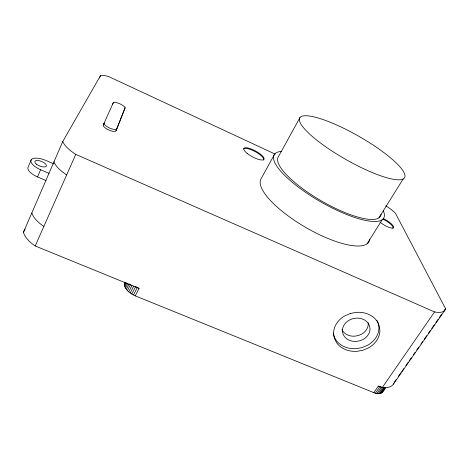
<?xml version="1.0" encoding="UTF-8"?>
<svg xmlns="http://www.w3.org/2000/svg" width="469" height="469" viewBox="0 0 469 469"><rect width="100%" height="100%" fill="white"/><g stroke="black" fill="none" stroke-linecap="round" stroke-linejoin="round"><path stroke-width="0.7" d="M385.313 387.804C382.985 393.62 379.198 395.009 373.84 392.653L135.242 295.851C130.159 293.412 122.86 288.763 124.731 282.139M382.042 392.53L382.675 390.917M113.486 102.306L103.297 124.971A6.994 2.333 24.5 0 0 108.761 130.013A6.994 2.333 24.5 0 0 116.042 130.722L125.159 107.665A6.982 2.128 24.8 0 0 119.824 103.796A6.982 2.128 24.8 0 0 113.486 102.312L112.671 104.118M116.042 130.722L125.159 107.665M31.206 159.8L28.21 166.923A13.185 5.405 21.8 0 0 37.538 176.913L45.921 180.501M37.538 176.913L40.604 169.737A13.238 5.306 22 0 1 31.159 159.87A13.238 5.306 22 0 1 46.068 160.521L53.994 163.962M135.242 295.851L139.076 288.376L35.193 245.961A29.834 14.387 21.8 0 1 23.45 232.266L62.77 141.503L100.647 75.357A14.498 4.08 24.8 0 1 109.189 76.816L275.209 154.137M99.463 78.03L100.647 75.357M35.193 245.961L75.761 154.383A31.282 11.444 23.8 0 1 62.77 141.503M103.297 124.971L104.177 123.025A7 2.316 24.5 0 0 109.652 128.06A7 2.316 24.5 0 0 116.933 128.782M124.414 283.569L125.035 282.332M124.32 284.595L125.252 282.737M124.473 285.709L126.032 282.608M124.871 286.887L126.753 283.159M125.51 288.113L127.709 283.757M126.378 289.35L129.215 283.745M127.462 290.587L130.628 284.355M128.74 291.788L131.912 285.557M130.189 292.943L133.683 286.084M131.777 294.016L135.6 286.536M133.472 294.989L137.3 287.515L136.162 286.858M23.45 232.266L25.174 229.065M274.459 154.407L261.239 178.501A62.441 19.405 30.3 0 0 308.18 228.825A62.441 19.405 30.3 0 0 369.701 239.296M299.926 117.655L278.346 156.798A59.071 16.327 30.1 0 0 323.979 202.385A59.071 16.327 30.1 0 0 381.08 214.163M378.882 217.868L403.193 178.97A60.319 13.29 29.7 0 0 338.407 125.774A60.319 13.29 29.7 0 0 314.898 138.625A60.319 13.29 29.7 0 0 403.188 178.965M367.145 243.733L382.141 219.82M373.84 392.653L378.36 386.087L381.426 387.001L376.9 393.555M375.417 393.192L379.937 386.632M378.36 386.087L382.223 387.611L434.54 311.926A37.76 12.094 33.6 0 0 445.55 308.655L395.437 213.266A17.904 4.743 31.2 0 0 385.835 205.809M378.266 393.726L382.382 387.775M379.485 393.708L383.595 387.763M380.535 393.497L384.639 387.564M384.304 388.561L385.119 387.382M381.391 393.098L385.084 387.775M382.47 391.797L385.33 387.67M394.2 382.399L396.287 379.403M398.38 376.402L400.884 372.808M401.716 371.606L403.803 368.611M405.89 365.609L408.399 362.015M409.232 360.813L411.319 357.818M413.406 354.822L415.077 352.424M416.748 350.021L418.835 347.025M420.922 344.029L422.592 341.631M424.257 339.234L426.767 335.634M428.432 333.236L430.524 330.24M431.773 328.441L434.276 324.841M435.947 322.443L438.034 319.448M439.289 317.648L441.792 314.048M443.463 311.651L445.55 308.655M393.35 384.181L444.946 310.097M40.604 169.737L49.016 173.354M75.761 154.383L434.54 311.926M137.3 287.515L139.076 288.376M342.048 329.613L342.886 331.225A13.9 11.643 -13.3 0 0 354.693 336.191L358.199 335.581L361.47 334.233A13.554 11.35 -13.2 0 0 368.294 323.85L368.112 322.66M376.935 320.374L378.231 322.994M31.833 212.914L32.214 213.964A30.145 13.789 22.3 0 0 43.852 226.416M53.999 161.746L54.381 162.843A30.954 12.135 23.4 0 0 66.668 174.914M333.301 333.049L333.799 335.88L336.162 340.377A23.444 19.581 -13.2 0 0 356.012 348.655L361.898 347.629L367.391 345.377A22.852 19.082 -13.2 0 0 378.964 327.989L378.331 323.71M342.405 330.739L342.909 333.717L344.316 336.425A14.058 11.737 -13.2 0 0 356.252 341.426L359.799 340.811L363.106 339.45A13.707 11.444 -13.2 0 0 370.018 328.98L369.566 325.984L368.194 323.247A14.058 11.731 -13.2 0 0 356.176 318.123L352.582 318.756L349.235 320.145A13.712 11.444 -13.2 0 0 342.405 330.739M393.837 383.325A36.177 15.348 35.6 0 1 382.223 387.611M383.273 210.64A63.256 17.476 30 0 1 319.987 201.424A63.256 17.476 30 0 1 281.212 151.434M383.308 218.548A9.609 2.656 31.5 0 1 393.344 227.741A9.609 2.656 31.5 0 1 379.984 222.083M243.651 148.902A11.432 3.312 28.3 0 1 255.716 151.903A11.432 3.312 28.3 0 1 263.578 160.046M382.933 219.152A9.603 2.662 31.5 0 1 392.858 228.444M350.63 313.392L345.002 315.743A22.993 19.165 -13.1 0 0 333.594 333.547L334.467 338.524L336.848 343.038A23.579 19.657 -13.2 0 0 356.803 351.345L362.725 350.314L368.247 348.057A22.987 19.159 -13.2 0 0 379.89 330.592L379.157 325.574L376.883 320.972A23.567 19.645 -13.1 0 0 356.692 312.325L350.63 313.392M247.21 153.422A11.438 3.301 28.3 0 0 263.924 159.407A11.438 3.301 28.3 0 0 250.645 148.784A11.438 3.301 28.3 0 0 247.21 153.422M36.693 164.361A6.185 2.474 21.9 0 0 46.296 166.143A6.185 2.474 21.9 0 0 38.868 160.621A6.185 2.474 21.9 0 0 36.693 164.361"/></g></svg>
